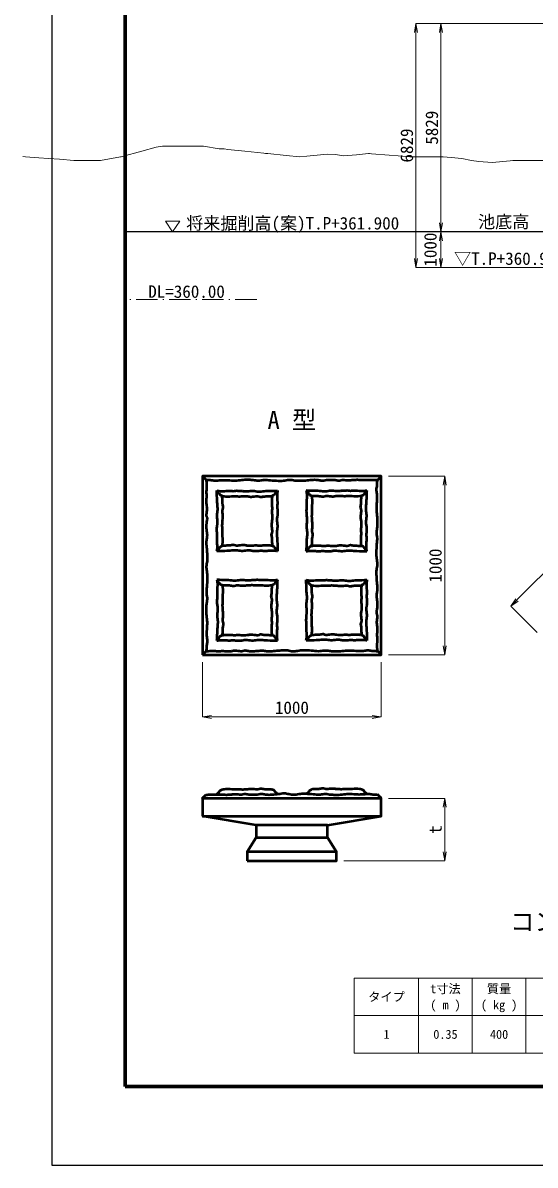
# Model space of a CAD drawing. Header units: millimetres. Extents: x 691041 to 859017, y -32657 to 158873.
# Drawn here: x 714321 to 728653, y -32657 to -670 of the extents above; entities that cross this region are included whole.
import ezdxf
from ezdxf.enums import TextEntityAlignment as Align

# ---------------------------------------------------------------- set-up
doc = ezdxf.new("R2010")
doc.units = ezdxf.units.MM
doc.header["$LTSCALE"] = 100
doc.header["$PDSIZE"] = 300
doc.linetypes.add('SXF_一点短鎖線', pattern=[9.25, 6, -1.5, 0.25, -1.5])
doc.layers.get('Defpoints').update_dxf_attribs({"color": 153})
for name, color, linetype, lineweight in [('D-BMK', 2, 'SXF_一点短鎖線', 13), ('D-BYP-STR2', 6, 'Continuous', 25), ('D-STR', 1, 'Continuous', 50), ('D-STR-DIM', 7, 'Continuous', 13), ('D-STR-HTXT', 7, 'Continuous', 13), ('D-STR-TXT', 7, 'Continuous', 13), ('D-TTL', 2, 'Continuous', 140)]:
    doc.layers.add(name, color=color, linetype=linetype, lineweight=lineweight)
doc.layers.add('D-WORK', color=11, linetype='Continuous', lineweight=25, plot=False)
doc.styles.add('MS ゴシック', font='MS Gothic.ttf')
doc.styles.add('ＭＳ ゴシック', font='MS Gothic.ttf')
doc.dimstyles.new('DIM-100-F', dxfattribs={"dimscale": 100, "dimtxt": 3.5, "dimasz": 2.5, "dimexe": 0, "dimexo": 2, "dimgap": 0.8, "dimtad": 1, "dimdec": 0, "dimzin": 0, "dimdsep": 46, "dimtxsty": 'MS ゴシック', "dimblk": 'OPEN', "dimcen": 0.1, "dimclrd": 256, "dimclre": 256, "dimclrt": 256, "dimaunit": 1, "dimadec": 4, "dimazin": 0, "dimtfac": 1, "dimtdec": 0, "dimtmove": 2, "dimatfit": 3, "dimldrblk": 'OPEN', "dimfxl": 1, "dimtolj": 1, "dimtzin": 0, "dimlwd": -1, "dimlwe": -1, "dimarcsym": 2})

# ---------------------------------------------------------------- blocks, each defined once
blk = doc.blocks.new('_Open')
at = {"color": 0, "linetype": 'ByBlock', "lineweight": -2}
for p, q in [((-1, 0.17), (0, 0)), ((-1, -0.17), (0, 0)), ((0, 0), (-1, 0))]:
    blk.add_line(p, q, dxfattribs=at)
blk = doc.blocks.new('*D2')
at = {"layer": 'D-STR-DIM', "transparency": 16777216}
for p, q in [((724548, -13368), (726123, -13368)), ((726123, -18118), (726123, -13618)), ((724548, -18368), (726123, -18368))]:
    blk.add_line(p, q, dxfattribs=at)
at = {"layer": 'Defpoints', "color": 0, "transparency": 16777216}
for p in [(724348, -13368), (726123, -13368), (724348, -18368)]:
    blk.add_point(p, dxfattribs=at)
at = {"layer": 'D-STR-DIM', "transparency": 16777216, "xscale": 250, "yscale": 250, "zscale": 250}
for p, rotation in [((726123, -13368), 90), ((726123, -18368), 270)]:
    blk.add_blockref('_Open', p, dxfattribs=dict(at, rotation=rotation))
at = {"layer": 'D-STR-DIM', "transparency": 16777216, "insert": (726043, -15868), "char_height": 350, "attachment_point": 8, "rotation": 90, "line_spacing_factor": 1.002718, "style": 'MS ゴシック'}
blk.add_mtext('\\A1;1000', dxfattribs=at)
blk = doc.blocks.new('*D3')
at = {"layer": 'D-STR-DIM', "transparency": 16777216}
for p, q in [((719348, -18568), (719348, -20106)), ((724348, -18568), (724348, -20106)), ((719598, -20106), (724098, -20106))]:
    blk.add_line(p, q, dxfattribs=at)
at = {"layer": 'Defpoints', "color": 0, "transparency": 16777216}
for p in [(719348, -18368), (724348, -18368), (724348, -20106)]:
    blk.add_point(p, dxfattribs=at)
at = {"layer": 'D-STR-DIM', "transparency": 16777216, "xscale": 250, "yscale": 250, "zscale": 250, "rotation": 180}
blk.add_blockref('_Open', (719348, -20106), dxfattribs=at)
at = {"layer": 'D-STR-DIM', "transparency": 16777216, "xscale": 250, "yscale": 250, "zscale": 250}
blk.add_blockref('_Open', (724348, -20106), dxfattribs=at)
at = {"layer": 'D-STR-DIM', "transparency": 16777216, "insert": (721848, -20026), "char_height": 350, "attachment_point": 8, "line_spacing_factor": 1.002718, "style": 'MS ゴシック'}
blk.add_mtext('\\A1;1000', dxfattribs=at)
blk = doc.blocks.new('*D10')
at = {"layer": 'D-STR-DIM', "transparency": 16777216}
for p, q in [((728145, -16830), (731327, -13648)), ((732242, -14209), (731504, -13472)), ((728706, -17745), (727969, -17007))]:
    blk.add_line(p, q, dxfattribs=at)
at = {"layer": 'Defpoints', "color": 0, "transparency": 16777216}
for p in [(731504, -13472), (732383, -14351), (728848, -17886)]:
    blk.add_point(p, dxfattribs=at)
at = {"layer": 'D-STR-DIM', "transparency": 16777216, "xscale": 250, "yscale": 250, "zscale": 250}
for p, rotation in [((731504, -13472), 45.00000000000236), ((727969, -17007), 225.0000000000024)]:
    blk.add_blockref('_Open', p, dxfattribs=dict(at, rotation=rotation))
at = {"layer": 'D-STR-DIM', "transparency": 16777216, "insert": (729680, -15183), "char_height": 350, "attachment_point": 8, "rotation": 45, "line_spacing_factor": 1.002718, "style": 'MS ゴシック'}
blk.add_mtext('\\A1;1000', dxfattribs=at)
blk = doc.blocks.new('*D12')
at = {"layer": 'D-STR-DIM', "transparency": 16777216}
for p, q in [((724548, -22386), (726123, -22386)), ((726123, -23886), (726123, -22636)), ((723298, -24136), (726123, -24136))]:
    blk.add_line(p, q, dxfattribs=at)
at = {"layer": 'Defpoints', "color": 0, "transparency": 16777216}
for p in [(724348, -22386), (726123, -22386), (723098, -24136)]:
    blk.add_point(p, dxfattribs=at)
at = {"layer": 'D-STR-DIM', "transparency": 16777216, "xscale": 250, "yscale": 250, "zscale": 250}
for p, rotation in [((726123, -22386), 90), ((726123, -24136), 270)]:
    blk.add_blockref('_Open', p, dxfattribs=dict(at, rotation=rotation))
at = {"layer": 'D-STR-DIM', "transparency": 16777216, "insert": (726043, -23261), "char_height": 350, "attachment_point": 8, "rotation": 90, "line_spacing_factor": 1.002718, "style": 'MS ゴシック'}
blk.add_mtext('\\A1;t', dxfattribs=at)
blk = doc.blocks.new('*D47')
at = {"layer": 'D-STR-DIM', "ltscale": 0.01, "transparency": 16777216}
for p, q in [((730066, -6520), (726019, -6520)), ((726019, -7270), (726019, -6770)), ((730066, -7520), (726019, -7520))]:
    blk.add_line(p, q, dxfattribs=at)
at = {"layer": 'Defpoints', "color": 0, "ltscale": 0.01, "transparency": 16777216}
for p in [(726019, -6520), (730266, -6520), (730266, -7520)]:
    blk.add_point(p, dxfattribs=at)
at = {"layer": 'D-STR-DIM', "ltscale": 0.01, "transparency": 16777216, "xscale": 250, "yscale": 250, "zscale": 250}
for p, rotation in [((726019, -6520), 90), ((726019, -7520), 270)]:
    blk.add_blockref('_Open', p, dxfattribs=dict(at, rotation=rotation))
at = {"layer": 'D-STR-DIM', "ltscale": 0.01, "transparency": 16777216, "insert": (725724, -7020), "char_height": 350, "attachment_point": 5, "rotation": 90, "style": 'MS ゴシック'}
blk.add_mtext('\\A1;1000', dxfattribs=at)
blk = doc.blocks.new('*D52')
at = {"layer": 'D-STR-DIM', "transparency": 16777216}
for p, q in [((754367, -691), (726019, -691)), ((726019, -6270), (726019, -941)), ((730066, -6520), (726019, -6520))]:
    blk.add_line(p, q, dxfattribs=at)
at = {"layer": 'Defpoints', "color": 0, "transparency": 16777216}
for p in [(726019, -691), (754567, -691), (730266, -6520)]:
    blk.add_point(p, dxfattribs=at)
at = {"layer": 'D-STR-DIM', "transparency": 16777216, "xscale": 250, "yscale": 250, "zscale": 250}
for p, rotation in [((726019, -691), 90), ((726019, -6520), 270)]:
    blk.add_blockref('_Open', p, dxfattribs=dict(at, rotation=rotation))
at = {"layer": 'D-STR-DIM', "transparency": 16777216, "insert": (725764, -3606), "char_height": 350, "attachment_point": 5, "rotation": 90, "style": 'MS ゴシック'}
blk.add_mtext('\\A1;5829', dxfattribs=at)
blk = doc.blocks.new('*D53')
at = {"layer": 'D-STR-DIM', "transparency": 16777216}
for p, q in [((754367, -691), (725319, -691)), ((725319, -7270), (725319, -941)), ((730066, -7520), (725319, -7520))]:
    blk.add_line(p, q, dxfattribs=at)
at = {"layer": 'Defpoints', "color": 0, "transparency": 16777216}
for p in [(725319, -691), (754567, -691), (730266, -7520)]:
    blk.add_point(p, dxfattribs=at)
at = {"layer": 'D-STR-DIM', "transparency": 16777216, "xscale": 250, "yscale": 250, "zscale": 250}
for p, rotation in [((725319, -691), 90), ((725319, -7520), 270)]:
    blk.add_blockref('_Open', p, dxfattribs=dict(at, rotation=rotation))
at = {"layer": 'D-STR-DIM', "transparency": 16777216, "insert": (725064, -4106), "char_height": 350, "attachment_point": 5, "rotation": 90, "style": 'MS ゴシック'}
blk.add_mtext('\\A1;6829', dxfattribs=at)

msp = doc.modelspace()

# ---------------------------------------------------------------- linework, layer by layer
at = {"layer": 'D-BMK', "linetype": 'SXF_一点短鎖線'}
msp.add_line((720862.6, -8420), (717185.7, -8420), dxfattribs=at)
at = {"layer": 'D-BYP-STR2'}
msp.add_line((734165.6, -6520), (717185.7, -6520), dxfattribs=at)
at = {"layer": 'D-STR'}
for p, q in [((719447.8, -13468.2, 2072502), (719347.8, -13368.2, 2072502)), ((724247.8, -13468.2, 2072502), (724347.8, -13368.2, 2072502)), ((719447.8, -18268.2, 2072502), (719347.8, -18368.2, 2072502)), ((719347.8, -18368.2, 2072502), (719347.8, -18368.2, 2072502)), ((724247.8, -18268.2, 2072502), (724347.8, -18368.2, 2072502)), ((720847.8, -23136.3, 2072502), (719347.8, -22886.3, 2072502)), ((722847.8, -23136.3, 2072502), (724347.8, -22886.3, 2072502)), ((720597.8, -23886.3, 2072502), (720847.8, -23486.3, 2072502)), ((723097.8, -23886.3, 2072502), (722847.8, -23486.3, 2072502))]:
    msp.add_line(p, q, dxfattribs=at)
for points in [[(719347.8, -18368.2), (724347.8, -18368.2), (724347.8, -13368.2), (719347.8, -13368.2)], [(719347.8, -22886.3), (724347.8, -22886.3), (724347.8, -22386.3), (719347.8, -22386.3)], [(720847.8, -23486.3), (722847.8, -23486.3), (722847.8, -23136.3), (720847.8, -23136.3)], [(720597.8, -24136.3), (723097.8, -24136.3), (723097.8, -23886.3), (720597.8, -23886.3)]]:
    msp.add_lwpolyline(points, close=True, dxfattribs=at)
for points in [[(724247.8, -13468.2, 2072502), (724194.4, -13474.8, 2072502), (723982.7, -13477.3, 2072502), (723875, -13473.7, 2072502), (723757, -13479.2, 2072502), (723686.2, -13470, 2072502), (723641.3, -13472.2, 2072502), (723550.3, -13474.9, 2072502), (723506.9, -13483.2, 2072502), (723396.4, -13487, 2072502), (723311.2, -13476.8, 2072502), (723251, -13473.1, 2072502), (723184.3, -13493.5, 2072502), (723082.4, -13482.4, 2072502), (722979.5, -13473.1, 2072502), (722815, -13480.8, 2072502), (722660.4, -13492.6, 2072502), (722562.3, -13476.3, 2072502), (722403.2, -13474.8, 2072502), (722226.3, -13492.6, 2072502), (722062.8, -13497.5, 2072502), (721930.5, -13491.2, 2072502), (721859.1, -13476.3, 2072502), (721726.7, -13479.2, 2072502), (721570.2, -13500.1, 2072502), (721470.4, -13500.1, 2072502), (721251.4, -13488.1, 2072502), (721060.7, -13477.7, 2072502), (721028.2, -13481.9, 2072502), (720941.9, -13495, 2072502), (720799.4, -13480.9, 2072502), (720676.3, -13470.6, 2072502), (720488.4, -13473.8, 2072502), (720306.9, -13491.8, 2072502), (720221.4, -13494.8, 2072502), (720004.9, -13481.3, 2072502), (719932.9, -13481.3, 2072502), (719841.4, -13484.3, 2072502), (719717.8, -13499.3, 2072502), (719608.9, -13482.8, 2072502), (719509.9, -13478.3, 2072502), (719447.8, -13468.2, 2072502)], [(719447.8, -13468.2, 2072502), (719454.4, -13521.6, 2072502), (719457, -13733.3, 2072502), (719453.3, -13841.1, 2072502), (719458.8, -13959, 2072502), (719449.6, -14029.9, 2072502), (719451.9, -14074.8, 2072502), (719454.6, -14165.7, 2072502), (719462.9, -14209.1, 2072502), (719466.6, -14319.6, 2072502), (719456.5, -14404.8, 2072502), (719452.8, -14465, 2072502), (719473.1, -14531.7, 2072502), (719462, -14633.7, 2072502), (719452.8, -14736.5, 2072502), (719460.4, -14901, 2072502), (719472.3, -15055.6, 2072502), (719456, -15153.7, 2072502), (719454.5, -15312.8, 2072502), (719472.3, -15489.7, 2072502), (719477.1, -15653.2, 2072502), (719470.8, -15785.5, 2072502), (719456, -15856.9, 2072502), (719458.9, -15989.3, 2072502), (719479.7, -16145.8, 2072502), (719479.7, -16245.6, 2072502), (719467.8, -16464.6, 2072502), (719457.4, -16655.3, 2072502), (719461.5, -16687.8, 2072502), (719474.6, -16774.1, 2072502), (719460.6, -16916.7, 2072502), (719450.3, -17039.7, 2072502), (719453.5, -17227.6, 2072502), (719471.5, -17409.1, 2072502), (719474.5, -17494.6, 2072502), (719460.9, -17711.2, 2072502), (719460.9, -17783.1, 2072502), (719463.9, -17874.6, 2072502), (719478.9, -17998.3, 2072502), (719462.4, -18107.1, 2072502), (719457.9, -18206.1, 2072502), (719447.8, -18268.2, 2072502)], [(724247.8, -18268.2, 2072502), (724241.3, -18214.8, 2072502), (724238.7, -18003.1, 2072502), (724242.4, -17895.3, 2072502), (724236.8, -17777.4, 2072502), (724246, -17706.5, 2072502), (724243.8, -17661.6, 2072502), (724241.1, -17570.7, 2072502), (724232.8, -17527.2, 2072502), (724229, -17416.8, 2072502), (724239.2, -17331.5, 2072502), (724242.9, -17271.3, 2072502), (724222.5, -17204.6, 2072502), (724233.7, -17102.7, 2072502), (724242.9, -16999.9, 2072502), (724235.3, -16835.4, 2072502), (724223.4, -16680.8, 2072502), (724239.7, -16582.6, 2072502), (724241.2, -16423.6, 2072502), (724223.4, -16246.7, 2072502), (724218.6, -16083.1, 2072502), (724224.9, -15950.8, 2072502), (724239.7, -15879.5, 2072502), (724236.8, -15747, 2072502), (724216, -15590.6, 2072502), (724216, -15490.8, 2072502), (724227.9, -15271.7, 2072502), (724238.3, -15081, 2072502), (724234.2, -15048.5, 2072502), (724221, -14962.2, 2072502), (724235.1, -14819.7, 2072502), (724245.4, -14696.6, 2072502), (724242.2, -14508.7, 2072502), (724224.2, -14327.2, 2072502), (724221.2, -14241.7, 2072502), (724234.7, -14025.2, 2072502), (724234.7, -13953.2, 2072502), (724231.7, -13861.7, 2072502), (724216.7, -13738.1, 2072502), (724233.2, -13629.2, 2072502), (724237.7, -13530.3, 2072502), (724247.8, -13468.2, 2072502)], [(719747.8, -13768.2, 2072502), (719801.2, -13777.2, 2072502), (720012.9, -13778.1, 2072502), (720120.7, -13773.7, 2072502), (720238.6, -13779.2, 2072502), (720309.5, -13770, 2072502), (720354.4, -13772.2, 2072502), (720445.3, -13774.9, 2072502), (720488.8, -13783.2, 2072502), (720599.2, -13787, 2072502), (720684.5, -13776.8, 2072502), (720760.4, -13773.1, 2072502), (720912.4, -13793.5, 2072502), (721073.1, -13782.4, 2072502), (721166.9, -13777.2, 2072502), (721447.8, -13768.2, 2072502)], [(719747.8, -15468.2, 2072502), (719756.9, -15414.8, 2072502), (719757.7, -15203.1, 2072502), (719753.3, -15095.3, 2072502), (719758.8, -14977.4, 2072502), (719749.6, -14906.5, 2072502), (719751.9, -14861.6, 2072502), (719754.6, -14770.7, 2072502), (719762.9, -14727.2, 2072502), (719766.6, -14616.8, 2072502), (719756.5, -14531.5, 2072502), (719752.8, -14455.6, 2072502), (719773.1, -14303.6, 2072502), (719762, -14142.9, 2072502), (719756.8, -14049.1, 2072502), (719747.8, -13768.2, 2072502)], [(719747.8, -13768.2, 2072502), (719772.1, -13815.5, 2072502), (719806.3, -13835.4, 2072502), (719826.8, -13872.4, 2072502), (719897.8, -13918.2, 2072502)], [(719897.8, -13918.2, 2072502), (719951.2, -13927.2, 2072502), (720162.9, -13928.1, 2072502), (720270.7, -13923.7, 2072502), (720388.6, -13929.2, 2072502), (720459.5, -13920, 2072502), (720504.4, -13922.2, 2072502), (720595.3, -13924.9, 2072502), (720638.8, -13933.2, 2072502), (720749.2, -13937, 2072502), (720834.5, -13926.8, 2072502), (720894.7, -13923.1, 2072502), (720961.4, -13943.5, 2072502), (721063.3, -13932.4, 2072502), (721166.1, -13927.2, 2072502), (721297.8, -13918.2, 2072502)], [(719897.8, -15318.2, 2072502), (719906.9, -15264.8, 2072502), (719907.7, -15053.1, 2072502), (719903.3, -14945.3, 2072502), (719908.8, -14827.4, 2072502), (719899.6, -14756.5, 2072502), (719901.9, -14711.6, 2072502), (719904.6, -14620.7, 2072502), (719912.9, -14577.2, 2072502), (719916.6, -14466.8, 2072502), (719906.5, -14381.5, 2072502), (719902.8, -14321.3, 2072502), (719923.1, -14254.6, 2072502), (719912, -14152.7, 2072502), (719906.8, -14049.9, 2072502), (719897.8, -13918.2, 2072502)], [(721297.8, -13918.2, 2072502), (721288.8, -13971.6, 2072502), (721288, -14183.3, 2072502), (721292.4, -14291.1, 2072502), (721286.8, -14409, 2072502), (721296, -14479.9, 2072502), (721293.8, -14524.8, 2072502), (721291.1, -14615.7, 2072502), (721282.8, -14659.1, 2072502), (721279, -14769.6, 2072502), (721289.2, -14854.8, 2072502), (721292.9, -14915, 2072502), (721272.5, -14981.7, 2072502), (721283.7, -15083.7, 2072502), (721288.9, -15186.5, 2072502), (721297.8, -15318.2, 2072502)], [(721447.8, -13768.2, 2072502), (721423.6, -13815.5, 2072502), (721389.3, -13835.4, 2072502), (721368.8, -13872.4, 2072502), (721297.8, -13918.2, 2072502)], [(721447.8, -13768.2, 2072502), (721438.8, -13821.6, 2072502), (721438, -14033.3, 2072502), (721442.4, -14141.1, 2072502), (721436.8, -14259, 2072502), (721446, -14329.9, 2072502), (721443.8, -14374.8, 2072502), (721441.1, -14465.7, 2072502), (721432.8, -14509.1, 2072502), (721429, -14619.6, 2072502), (721439.2, -14704.8, 2072502), (721442.9, -14780.8, 2072502), (721422.5, -14932.7, 2072502), (721433.7, -15093.4, 2072502), (721438.9, -15187.2, 2072502), (721447.8, -15468.2, 2072502)], [(723947.8, -13768.2, 2072502), (723894.4, -13777.2, 2072502), (723682.7, -13778.1, 2072502), (723575, -13773.7, 2072502), (723457, -13779.2, 2072502), (723386.2, -13770, 2072502), (723341.3, -13772.2, 2072502), (723250.3, -13774.9, 2072502), (723206.9, -13783.2, 2072502), (723096.4, -13787, 2072502), (723011.2, -13776.8, 2072502), (722935.2, -13773.1, 2072502), (722783.3, -13793.5, 2072502), (722622.6, -13782.4, 2072502), (722528.8, -13777.2, 2072502), (722247.8, -13768.2, 2072502)], [(722247.8, -13768.2, 2072502), (722256.9, -13821.6, 2072502), (722257.7, -14033.3, 2072502), (722253.3, -14141.1, 2072502), (722258.8, -14259, 2072502), (722249.6, -14329.9, 2072502), (722251.9, -14374.8, 2072502), (722254.6, -14465.7, 2072502), (722262.9, -14509.1, 2072502), (722266.6, -14619.6, 2072502), (722256.5, -14704.8, 2072502), (722252.8, -14780.8, 2072502), (722273.1, -14932.7, 2072502), (722262, -15093.4, 2072502), (722256.8, -15187.2, 2072502), (722247.8, -15468.2, 2072502)], [(722247.8, -13768.2, 2072502), (722272.1, -13815.5, 2072502), (722306.3, -13835.4, 2072502), (722326.8, -13872.4, 2072502), (722397.8, -13918.2, 2072502)], [(723797.8, -13918.2, 2072502), (723744.4, -13927.2, 2072502), (723532.7, -13928.1, 2072502), (723425, -13923.7, 2072502), (723307, -13929.2, 2072502), (723236.2, -13920, 2072502), (723191.3, -13922.2, 2072502), (723100.3, -13924.9, 2072502), (723056.9, -13933.2, 2072502), (722946.4, -13937, 2072502), (722861.2, -13926.8, 2072502), (722801, -13923.1, 2072502), (722734.3, -13943.5, 2072502), (722632.4, -13932.4, 2072502), (722529.5, -13927.2, 2072502), (722397.8, -13918.2, 2072502)], [(722397.8, -13918.2, 2072502), (722406.9, -13971.6, 2072502), (722407.7, -14183.3, 2072502), (722403.3, -14291.1, 2072502), (722408.8, -14409, 2072502), (722399.6, -14479.9, 2072502), (722401.9, -14524.8, 2072502), (722404.6, -14615.7, 2072502), (722412.9, -14659.1, 2072502), (722416.6, -14769.6, 2072502), (722406.5, -14854.8, 2072502), (722402.8, -14915, 2072502), (722423.1, -14981.7, 2072502), (722412, -15083.7, 2072502), (722406.8, -15186.5, 2072502), (722397.8, -15318.2, 2072502)], [(723797.8, -15318.2, 2072502), (723788.8, -15264.8, 2072502), (723788, -15053.1, 2072502), (723792.4, -14945.3, 2072502), (723786.8, -14827.4, 2072502), (723796, -14756.5, 2072502), (723793.8, -14711.6, 2072502), (723791.1, -14620.7, 2072502), (723782.8, -14577.2, 2072502), (723779, -14466.8, 2072502), (723789.2, -14381.5, 2072502), (723792.9, -14321.3, 2072502), (723772.5, -14254.6, 2072502), (723783.7, -14152.7, 2072502), (723788.9, -14049.9, 2072502), (723797.8, -13918.2, 2072502)], [(723947.8, -13768.2, 2072502), (723923.6, -13815.5, 2072502), (723889.3, -13835.4, 2072502), (723868.8, -13872.4, 2072502), (723797.8, -13918.2, 2072502)], [(723947.8, -15468.2, 2072502), (723938.8, -15414.8, 2072502), (723938, -15203.1, 2072502), (723942.4, -15095.3, 2072502), (723936.8, -14977.4, 2072502), (723946, -14906.5, 2072502), (723943.8, -14861.6, 2072502), (723941.1, -14770.7, 2072502), (723932.8, -14727.2, 2072502), (723929, -14616.8, 2072502), (723939.2, -14531.5, 2072502), (723942.9, -14455.6, 2072502), (723922.5, -14303.6, 2072502), (723933.7, -14142.9, 2072502), (723938.9, -14049.1, 2072502), (723947.8, -13768.2, 2072502)], [(719747.8, -15468.2, 2072502), (719772.1, -15420.8, 2072502), (719806.3, -15401, 2072502), (719826.8, -15364, 2072502), (719897.8, -15318.2, 2072502)], [(721297.8, -15318.2, 2072502), (721244.4, -15309.1, 2072502), (721032.7, -15308.3, 2072502), (720925, -15312.7, 2072502), (720807, -15307.2, 2072502), (720736.2, -15316.4, 2072502), (720691.3, -15314.2, 2072502), (720600.3, -15311.5, 2072502), (720556.9, -15303.1, 2072502), (720446.4, -15299.4, 2072502), (720361.2, -15309.6, 2072502), (720301, -15313.3, 2072502), (720234.3, -15292.9, 2072502), (720132.4, -15304, 2072502), (720029.5, -15309.2, 2072502), (719897.8, -15318.2, 2072502)], [(721447.8, -15468.2, 2072502), (721423.6, -15420.8, 2072502), (721389.3, -15401, 2072502), (721368.8, -15364, 2072502), (721297.8, -15318.2, 2072502)], [(722247.8, -15468.2, 2072502), (722272.1, -15420.8, 2072502), (722306.3, -15401, 2072502), (722326.8, -15364, 2072502), (722397.8, -15318.2, 2072502)], [(722397.8, -15318.2, 2072502), (722451.2, -15309.1, 2072502), (722662.9, -15308.3, 2072502), (722770.7, -15312.7, 2072502), (722888.6, -15307.2, 2072502), (722959.5, -15316.4, 2072502), (723004.4, -15314.2, 2072502), (723095.3, -15311.5, 2072502), (723138.8, -15303.1, 2072502), (723249.2, -15299.4, 2072502), (723334.5, -15309.6, 2072502), (723394.7, -15313.3, 2072502), (723461.4, -15292.9, 2072502), (723563.3, -15304, 2072502), (723666.1, -15309.2, 2072502), (723797.8, -15318.2, 2072502)], [(723947.8, -15468.2, 2072502), (723923.6, -15420.8, 2072502), (723889.3, -15401, 2072502), (723868.8, -15364, 2072502), (723797.8, -15318.2, 2072502)], [(721447.8, -15468.2, 2072502), (721394.4, -15459.1, 2072502), (721182.7, -15458.3, 2072502), (721075, -15462.7, 2072502), (720957, -15457.2, 2072502), (720886.2, -15466.4, 2072502), (720841.3, -15464.2, 2072502), (720750.3, -15461.5, 2072502), (720706.9, -15453.1, 2072502), (720596.4, -15449.4, 2072502), (720511.2, -15459.6, 2072502), (720435.2, -15463.3, 2072502), (720283.3, -15442.9, 2072502), (720122.6, -15454, 2072502), (720028.8, -15459.2, 2072502), (719747.8, -15468.2, 2072502)], [(722247.8, -15468.2, 2072502), (722301.2, -15459.1, 2072502), (722512.9, -15458.3, 2072502), (722620.7, -15462.7, 2072502), (722738.6, -15457.2, 2072502), (722809.5, -15466.4, 2072502), (722854.4, -15464.2, 2072502), (722945.3, -15461.5, 2072502), (722988.8, -15453.1, 2072502), (723099.2, -15449.4, 2072502), (723184.5, -15459.6, 2072502), (723260.4, -15463.3, 2072502), (723412.4, -15442.9, 2072502), (723573.1, -15454, 2072502), (723666.9, -15459.2, 2072502), (723947.8, -15468.2, 2072502)], [(721447.8, -16268.2, 2072502), (721394.4, -16277.2, 2072502), (721182.7, -16278.1, 2072502), (721075, -16273.7, 2072502), (720957, -16279.2, 2072502), (720886.2, -16270, 2072502), (720841.3, -16272.2, 2072502), (720750.3, -16274.9, 2072502), (720706.9, -16283.2, 2072502), (720596.4, -16287, 2072502), (720511.2, -16276.8, 2072502), (720435.2, -16273.1, 2072502), (720283.3, -16293.5, 2072502), (720122.6, -16282.4, 2072502), (720028.8, -16277.2, 2072502), (719747.8, -16268.2, 2072502)], [(719747.8, -16268.2, 2072502), (719756.9, -16321.6, 2072502), (719757.7, -16533.3, 2072502), (719753.3, -16641.1, 2072502), (719758.8, -16759, 2072502), (719749.6, -16829.9, 2072502), (719751.9, -16874.8, 2072502), (719754.6, -16965.7, 2072502), (719762.9, -17009.1, 2072502), (719766.6, -17119.6, 2072502), (719756.5, -17204.8, 2072502), (719752.8, -17280.8, 2072502), (719773.1, -17432.7, 2072502), (719762, -17593.4, 2072502), (719756.8, -17687.2, 2072502), (719747.8, -17968.2, 2072502)], [(719747.8, -16268.2, 2072502), (719772.1, -16315.5, 2072502), (719806.3, -16335.4, 2072502), (719826.8, -16372.4, 2072502), (719897.8, -16418.2, 2072502)], [(721447.8, -16268.2, 2072502), (721423.6, -16315.5, 2072502), (721389.3, -16335.4, 2072502), (721368.8, -16372.4, 2072502), (721297.8, -16418.2, 2072502)], [(721447.8, -17968.2, 2072502), (721438.8, -17914.8, 2072502), (721438, -17703.1, 2072502), (721442.4, -17595.3, 2072502), (721436.8, -17477.4, 2072502), (721446, -17406.5, 2072502), (721443.8, -17361.6, 2072502), (721441.1, -17270.7, 2072502), (721432.8, -17227.2, 2072502), (721429, -17116.8, 2072502), (721439.2, -17031.5, 2072502), (721442.9, -16955.6, 2072502), (721422.5, -16803.6, 2072502), (721433.7, -16642.9, 2072502), (721438.9, -16549.1, 2072502), (721447.8, -16268.2, 2072502)], [(722247.8, -16268.2, 2072502), (722301.2, -16277.2, 2072502), (722512.9, -16278.1, 2072502), (722620.7, -16273.7, 2072502), (722738.6, -16279.2, 2072502), (722809.5, -16270, 2072502), (722854.4, -16272.2, 2072502), (722945.3, -16274.9, 2072502), (722988.8, -16283.2, 2072502), (723099.2, -16287, 2072502), (723184.5, -16276.8, 2072502), (723260.4, -16273.1, 2072502), (723412.4, -16293.5, 2072502), (723573.1, -16282.4, 2072502), (723666.9, -16277.2, 2072502), (723947.8, -16268.2, 2072502)], [(722247.8, -17968.2, 2072502), (722256.9, -17914.8, 2072502), (722257.7, -17703.1, 2072502), (722253.3, -17595.3, 2072502), (722258.8, -17477.4, 2072502), (722249.6, -17406.5, 2072502), (722251.9, -17361.6, 2072502), (722254.6, -17270.7, 2072502), (722262.9, -17227.2, 2072502), (722266.6, -17116.8, 2072502), (722256.5, -17031.5, 2072502), (722252.8, -16955.6, 2072502), (722273.1, -16803.6, 2072502), (722262, -16642.9, 2072502), (722256.8, -16549.1, 2072502), (722247.8, -16268.2, 2072502)], [(722247.8, -16268.2, 2072502), (722272.1, -16315.5, 2072502), (722306.3, -16335.4, 2072502), (722326.8, -16372.4, 2072502), (722397.8, -16418.2, 2072502)], [(723947.8, -16268.2, 2072502), (723923.6, -16315.5, 2072502), (723889.3, -16335.4, 2072502), (723868.8, -16372.4, 2072502), (723797.8, -16418.2, 2072502)], [(723947.8, -16268.2, 2072502), (723938.8, -16321.6, 2072502), (723938, -16533.3, 2072502), (723942.4, -16641.1, 2072502), (723936.8, -16759, 2072502), (723946, -16829.9, 2072502), (723943.8, -16874.8, 2072502), (723941.1, -16965.7, 2072502), (723932.8, -17009.1, 2072502), (723929, -17119.6, 2072502), (723939.2, -17204.8, 2072502), (723942.9, -17280.8, 2072502), (723922.5, -17432.7, 2072502), (723933.7, -17593.4, 2072502), (723938.9, -17687.2, 2072502), (723947.8, -17968.2, 2072502)], [(721297.8, -16418.2, 2072502), (721244.4, -16427.2, 2072502), (721032.7, -16428.1, 2072502), (720925, -16423.7, 2072502), (720807, -16429.2, 2072502), (720736.2, -16420, 2072502), (720691.3, -16422.2, 2072502), (720600.3, -16424.9, 2072502), (720556.9, -16433.2, 2072502), (720446.4, -16437, 2072502), (720361.2, -16426.8, 2072502), (720301, -16423.1, 2072502), (720234.3, -16443.5, 2072502), (720132.4, -16432.4, 2072502), (720029.5, -16427.2, 2072502), (719897.8, -16418.2, 2072502)], [(719897.8, -16418.2, 2072502), (719906.9, -16471.6, 2072502), (719907.7, -16683.3, 2072502), (719903.3, -16791.1, 2072502), (719908.8, -16909, 2072502), (719899.6, -16979.9, 2072502), (719901.9, -17024.8, 2072502), (719904.6, -17115.7, 2072502), (719912.9, -17159.1, 2072502), (719916.6, -17269.6, 2072502), (719906.5, -17354.8, 2072502), (719902.8, -17415, 2072502), (719923.1, -17481.7, 2072502), (719912, -17583.7, 2072502), (719906.8, -17686.5, 2072502), (719897.8, -17818.2, 2072502)], [(721297.8, -17818.2, 2072502), (721288.8, -17764.8, 2072502), (721288, -17553.1, 2072502), (721292.4, -17445.3, 2072502), (721286.8, -17327.4, 2072502), (721296, -17256.5, 2072502), (721293.8, -17211.6, 2072502), (721291.1, -17120.7, 2072502), (721282.8, -17077.2, 2072502), (721279, -16966.8, 2072502), (721289.2, -16881.5, 2072502), (721292.9, -16821.3, 2072502), (721272.5, -16754.6, 2072502), (721283.7, -16652.7, 2072502), (721288.9, -16549.9, 2072502), (721297.8, -16418.2, 2072502)], [(722397.8, -16418.2, 2072502), (722451.2, -16427.2, 2072502), (722662.9, -16428.1, 2072502), (722770.7, -16423.7, 2072502), (722888.6, -16429.2, 2072502), (722959.5, -16420, 2072502), (723004.4, -16422.2, 2072502), (723095.3, -16424.9, 2072502), (723138.8, -16433.2, 2072502), (723249.2, -16437, 2072502), (723334.5, -16426.8, 2072502), (723394.7, -16423.1, 2072502), (723461.4, -16443.5, 2072502), (723563.3, -16432.4, 2072502), (723666.1, -16427.2, 2072502), (723797.8, -16418.2, 2072502)], [(722397.8, -17818.2, 2072502), (722406.9, -17764.8, 2072502), (722407.7, -17553.1, 2072502), (722403.3, -17445.3, 2072502), (722408.8, -17327.4, 2072502), (722399.6, -17256.5, 2072502), (722401.9, -17211.6, 2072502), (722404.6, -17120.7, 2072502), (722412.9, -17077.2, 2072502), (722416.6, -16966.8, 2072502), (722406.5, -16881.5, 2072502), (722402.8, -16821.3, 2072502), (722423.1, -16754.6, 2072502), (722412, -16652.7, 2072502), (722406.8, -16549.9, 2072502), (722397.8, -16418.2, 2072502)], [(723797.8, -16418.2, 2072502), (723788.8, -16471.6, 2072502), (723788, -16683.3, 2072502), (723792.4, -16791.1, 2072502), (723786.8, -16909, 2072502), (723796, -16979.9, 2072502), (723793.8, -17024.8, 2072502), (723791.1, -17115.7, 2072502), (723782.8, -17159.1, 2072502), (723779, -17269.6, 2072502), (723789.2, -17354.8, 2072502), (723792.9, -17415, 2072502), (723772.5, -17481.7, 2072502), (723783.7, -17583.7, 2072502), (723788.9, -17686.5, 2072502), (723797.8, -17818.2, 2072502)], [(719747.8, -17968.2, 2072502), (719772.1, -17920.8, 2072502), (719806.3, -17901, 2072502), (719826.8, -17864, 2072502), (719897.8, -17818.2, 2072502)], [(719897.8, -17818.2, 2072502), (719951.2, -17809.1, 2072502), (720162.9, -17808.3, 2072502), (720270.7, -17812.7, 2072502), (720388.6, -17807.2, 2072502), (720459.5, -17816.4, 2072502), (720504.4, -17814.2, 2072502), (720595.3, -17811.5, 2072502), (720638.8, -17803.1, 2072502), (720749.2, -17799.4, 2072502), (720834.5, -17809.6, 2072502), (720894.7, -17813.3, 2072502), (720961.4, -17792.9, 2072502), (721063.3, -17804, 2072502), (721166.1, -17809.2, 2072502), (721297.8, -17818.2, 2072502)], [(721447.8, -17968.2, 2072502), (721423.6, -17920.8, 2072502), (721389.3, -17901, 2072502), (721368.8, -17864, 2072502), (721297.8, -17818.2, 2072502)], [(722247.8, -17968.2, 2072502), (722272.1, -17920.8, 2072502), (722306.3, -17901, 2072502), (722326.8, -17864, 2072502), (722397.8, -17818.2, 2072502)], [(723797.8, -17818.2, 2072502), (723744.4, -17809.1, 2072502), (723532.7, -17808.3, 2072502), (723425, -17812.7, 2072502), (723307, -17807.2, 2072502), (723236.2, -17816.4, 2072502), (723191.3, -17814.2, 2072502), (723100.3, -17811.5, 2072502), (723056.9, -17803.1, 2072502), (722946.4, -17799.4, 2072502), (722861.2, -17809.6, 2072502), (722801, -17813.3, 2072502), (722734.3, -17792.9, 2072502), (722632.4, -17804, 2072502), (722529.5, -17809.2, 2072502), (722397.8, -17818.2, 2072502)], [(723947.8, -17968.2, 2072502), (723923.6, -17920.8, 2072502), (723889.3, -17901, 2072502), (723868.8, -17864, 2072502), (723797.8, -17818.2, 2072502)], [(719747.8, -17968.2, 2072502), (719801.2, -17959.1, 2072502), (720012.9, -17958.3, 2072502), (720120.7, -17962.7, 2072502), (720238.6, -17957.2, 2072502), (720309.5, -17966.4, 2072502), (720354.4, -17964.2, 2072502), (720445.3, -17961.5, 2072502), (720488.8, -17953.1, 2072502), (720599.2, -17949.4, 2072502), (720684.5, -17959.6, 2072502), (720760.4, -17963.3, 2072502), (720912.4, -17942.9, 2072502), (721073.1, -17954, 2072502), (721166.9, -17959.2, 2072502), (721447.8, -17968.2, 2072502)], [(723947.8, -17968.2, 2072502), (723894.4, -17959.1, 2072502), (723682.7, -17958.3, 2072502), (723575, -17962.7, 2072502), (723457, -17957.2, 2072502), (723386.2, -17966.4, 2072502), (723341.3, -17964.2, 2072502), (723250.3, -17961.5, 2072502), (723206.9, -17953.1, 2072502), (723096.4, -17949.4, 2072502), (723011.2, -17959.6, 2072502), (722935.2, -17963.3, 2072502), (722783.3, -17942.9, 2072502), (722622.6, -17954, 2072502), (722528.8, -17959.2, 2072502), (722247.8, -17968.2, 2072502)], [(719447.8, -18268.2, 2072502), (719501.2, -18261.6, 2072502), (719712.9, -18259, 2072502), (719820.7, -18262.7, 2072502), (719938.6, -18257.2, 2072502), (720009.5, -18266.4, 2072502), (720054.4, -18264.2, 2072502), (720145.3, -18261.5, 2072502), (720188.8, -18253.1, 2072502), (720299.2, -18249.4, 2072502), (720384.5, -18259.6, 2072502), (720444.7, -18263.3, 2072502), (720511.4, -18242.9, 2072502), (720613.3, -18254, 2072502), (720716.1, -18263.3, 2072502), (720880.6, -18255.6, 2072502), (721035.2, -18243.7, 2072502), (721133.4, -18260.1, 2072502), (721292.4, -18261.5, 2072502), (721469.3, -18243.7, 2072502), (721632.9, -18238.9, 2072502), (721765.2, -18245.2, 2072502), (721836.5, -18260.1, 2072502), (721969, -18257.2, 2072502), (722125.4, -18236.3, 2072502), (722225.3, -18236.3, 2072502), (722444.3, -18248.2, 2072502), (722635, -18258.6, 2072502), (722667.5, -18254.5, 2072502), (722753.8, -18241.4, 2072502), (722896.3, -18255.4, 2072502), (723019.4, -18265.7, 2072502), (723207.3, -18262.6, 2072502), (723388.8, -18244.6, 2072502), (723474.3, -18241.6, 2072502), (723690.8, -18255.1, 2072502), (723762.8, -18255.1, 2072502), (723854.3, -18252.1, 2072502), (723977.9, -18237.1, 2072502), (724086.8, -18253.6, 2072502), (724185.8, -18258.1, 2072502), (724247.8, -18268.2, 2072502)], [(719347.8, -22386.3, 2072502), (719372.1, -22348.8, 2072502), (719397.8, -22336.3, 2072502), (719413.9, -22314.5, 2072502), (719447.8, -22286.3, 2072502)], [(719447.8, -22286.3, 2072502), (719501.2, -22279.7, 2072502), (719712.9, -22277.1, 2072502), (719820.7, -22280.8, 2072502), (719938.6, -22275.3, 2072502), (720009.5, -22284.5, 2072502), (720054.4, -22282.2, 2072502), (720145.3, -22279.5, 2072502), (720188.8, -22271.2, 2072502), (720299.2, -22267.4, 2072502), (720384.5, -22277.6, 2072502), (720444.7, -22281.3, 2072502), (720511.4, -22261, 2072502), (720613.3, -22272.1, 2072502), (720716.1, -22281.3, 2072502), (720880.6, -22273.7, 2072502), (721035.2, -22261.8, 2072502), (721133.4, -22278.1, 2072502), (721292.4, -22279.6, 2072502), (721469.3, -22261.8, 2072502), (721632.9, -22242.5, 2072502), (721765.2, -22263.3, 2072502), (721836.5, -22278.1, 2072502), (721969, -22275.2, 2072502), (722125.4, -22254.4, 2072502), (722225.3, -22254.4, 2072502), (722444.3, -22266.3, 2072502), (722635, -22276.7, 2072502), (722667.5, -22272.6, 2072502), (722753.8, -22259.5, 2072502), (722896.3, -22273.5, 2072502), (723019.4, -22283.8, 2072502), (723207.3, -22280.6, 2072502), (723388.8, -22262.6, 2072502), (723474.3, -22259.6, 2072502), (723690.8, -22273.2, 2072502), (723762.8, -22273.2, 2072502), (723854.3, -22270.2, 2072502), (723977.9, -22255.2, 2072502), (724086.8, -22271.7, 2072502), (724185.8, -22276.2, 2072502), (724247.8, -22286.3, 2072502)], [(719749.8, -22279.4, 2072502), (719772.1, -22238.9, 2072502), (719806.3, -22219, 2072502), (719826.8, -22182.1, 2072502), (719897.8, -22136.3, 2072502)], [(719897.8, -22136.3, 2072502), (719951.2, -22127.2, 2072502), (720162.9, -22126.4, 2072502), (720270.7, -22130.8, 2072502), (720388.6, -22125.3, 2072502), (720459.5, -22134.5, 2072502), (720504.4, -22132.2, 2072502), (720595.3, -22129.5, 2072502), (720638.8, -22121.2, 2072502), (720749.2, -22117.4, 2072502), (720834.5, -22127.6, 2072502), (720894.7, -22131.3, 2072502), (720961.4, -22111, 2072502), (721063.3, -22122.1, 2072502), (721166.1, -22127.3, 2072502), (721297.8, -22136.3, 2072502)], [(721441.4, -22265.8, 2072502), (721423.6, -22238.9, 2072502), (721389.3, -22219, 2072502), (721368.8, -22182.1, 2072502), (721297.8, -22136.3, 2072502)], [(722258.8, -22255.5, 2072502), (722272.1, -22238.9, 2072502), (722306.3, -22219, 2072502), (722326.8, -22182.1, 2072502), (722397.8, -22136.3, 2072502)], [(723797.8, -22136.3, 2072502), (723744.4, -22127.2, 2072502), (723532.7, -22126.4, 2072502), (723425, -22130.8, 2072502), (723307, -22125.3, 2072502), (723236.2, -22134.5, 2072502), (723191.3, -22132.2, 2072502), (723100.3, -22129.5, 2072502), (723056.9, -22121.2, 2072502), (722946.4, -22117.4, 2072502), (722861.2, -22127.6, 2072502), (722801, -22131.3, 2072502), (722734.3, -22111, 2072502), (722632.4, -22122.1, 2072502), (722529.5, -22127.3, 2072502), (722397.8, -22136.3, 2072502)], [(723937.8, -22257.3, 2072502), (723923.6, -22238.9, 2072502), (723889.3, -22219, 2072502), (723868.8, -22182.1, 2072502), (723797.8, -22136.3, 2072502)], [(724347.8, -22386.3, 2072502), (724323.6, -22348.8, 2072502), (724297.8, -22336.3, 2072502), (724281.8, -22314.5, 2072502), (724247.8, -22286.3, 2072502)]]:
    msp.add_spline(points, degree=3, dxfattribs=at)
at = {"layer": 'D-STR-HTXT'}
for p, q in [((718709.6, -6220), (718309.6, -6220)), ((718509.6, -6520), (718309.6, -6220)), ((718509.6, -6520), (718709.6, -6220))]:
    msp.add_line(p, q, dxfattribs=at)
at = {"layer": 'D-STR-TXT'}
for p, q in [((741172.3, -27418.8, 2072502), (723594.4, -27418.8, 2072502)), ((723594.4, -27418.8, 2072502), (723594.4, -29518.8, 2072502)), ((725394.4, -27418.8, 2072502), (725394.4, -29518.8, 2072502)), ((726894.4, -27418.8, 2072502), (726894.4, -29518.8, 2072502)), ((728394.4, -27418.8, 2072502), (728394.4, -29518.8, 2072502)), ((741172.3, -28468.8, 2072502), (723594.4, -28468.8, 2072502)), ((741172.3, -29518.8, 2072502), (723594.4, -29518.8, 2072502))]:
    msp.add_line(p, q, dxfattribs=at)
at = {"layer": 'D-TTL'}
for p, q in [((717185.7, 24543), (717185.7, -30457)), ((717185.7, -30457), (797185.7, -30457))]:
    msp.add_line(p, q, dxfattribs=at)
at = {"layer": 'Defpoints', "color": 1}
for p, q in [((715135.7, 26743), (715135.7, -32657)), ((715135.7, -32657), (799235.7, -32657))]:
    msp.add_line(p, q, dxfattribs=at)
at = {"layer": 'Defpoints', "linetype": 'Continuous', "lineweight": 13}
msp.add_lwpolyline([(729088.6, -4520.7), (728606.3, -4520.7), (728085.3, -4520.7), (728029.5, -4520.7), (727954.1, -4533.8), (727452.8, -4583.7), (727082, -4556.4), (726876.1, -4520.7), (726597.7, -4472.4), (726299.4, -4442.7), (726078.7, -4420.7), (725722.7, -4420.7), (725241.3, -4420.7), (725146, -4420.7), (725075.4, -4408.4), (724569.2, -4371.1), (724072.1, -4334.5), (724021.6, -4330.8), (723992.5, -4328.6), (723655.3, -4362.2), (723415.8, -4386.1), (723289.1, -4398.7), (723068.8, -4360.5), (722839.1, -4343.6), (722556.7, -4371.7), (722262.4, -4401.1), (722065.5, -4420.7), (721685.7, -4382.8), (721172.2, -4331.6), (721108.9, -4325.3), (721062.1, -4320.7), (720532.2, -4267.9), (720058.8, -4220.7), (719955.5, -4200.1), (719815.8, -4196.5), (719378.8, -4120.7), (719055.5, -4120.7), (718802.1, -4120.7), (718459.4, -4120.7), (718225.3, -4120.7), (718052.2, -4150.7), (717648.6, -4260.9), (717103, -4409.9), (717071.9, -4418.4), (717048.9, -4424.7), (716495.2, -4520.7), (716045.6, -4520.7), (715918.5, -4520.7), (715746.6, -4520.7), (715341.8, -4490.8), (715042.3, -4468.8), (714765, -4448.3), (714390.3, -4420.7), (714321, -4415.6)], dxfattribs=at)

# ---------------------------------------------------------------- texts
at = {"layer": 'D-STR-TXT', "color": 7, "style": 'ＭＳ ゴシック'}
for s, p in [('将来掘削高(案)T.P+361.900', (718891.1, -6456.6)), ('DL=360.00', (717829, -8370))]:
    msp.add_text(s, height=350, dxfattribs=at).set_placement(p)
at = {"layer": 'D-STR-TXT', "style": 'MS ゴシック'}
msp.add_text('▽T.P+360.900', height=350, dxfattribs=at).set_placement((726385.2, -7446.8))
at = {"layer": 'D-STR-TXT', "style": 'ＭＳ ゴシック'}
for s, p in [('A 型', (721847.8, -12190.1)), ('コンクリートブロック規格表', (732383.4, -26240.7))]:
    msp.add_text(s, height=500, dxfattribs=at).set_placement(p, align=Align.BOTTOM_CENTER)
for s, p in [('タイプ', (724494.4, -27943.8, 2072502)), ('t寸法', (726144.4, -27717.2, 2072502)), ('質量', (727644.4, -27717.2, 2072502)), ('( m )', (726144.4, -28167.2, 2072502)), ('( kg )', (727644.4, -28167.2, 2072502)), ('1', (724494.4, -28993.8, 2072502)), ('0.35', (726144.4, -28993.8, 2072502)), ('400', (727644.4, -28993.8, 2072502))]:
    msp.add_text(s, height=250, dxfattribs=at).set_placement(p, align=Align.MIDDLE_CENTER)
at = {"layer": 'D-WORK', "style": 'ＭＳ ゴシック'}
msp.add_text('池底高', height=350, dxfattribs=at).set_placement((727773.4, -6520), align=Align.BOTTOM_CENTER)
msp.add_text('池底高', height=350, dxfattribs=at).set_placement((727773.4, -6520), align=Align.BOTTOM_CENTER)

# ---------------------------------------------------------------- dimensions: what is measured, and where the dimension line sits
at = {"layer": 'D-STR-DIM'}
for base, p1, picture, middle in [((725318.7, -691.2), (730265.6, -7520), '*D53', (725063.7, -4105.6)), ((726018.7, -691.2), (730265.7, -6520), '*D52', (725763.7, -3605.6))]:
    dim = msp.add_linear_dim(base=base, p1=p1, p2=(754566.5, -691.2), angle=90, dimstyle='DIM-100-F', dxfattribs=at)
    dim.commit()
    dim.dimension.update_dxf_attribs({"geometry": picture, "text_midpoint": middle})
at = {"layer": 'D-STR-DIM', "ltscale": 0.01}
dim = msp.add_linear_dim(base=(726018.7, -6520), p1=(730265.6, -7520), p2=(730265.7, -6520), angle=90, dimstyle='DIM-100-F', dxfattribs=at)
dim.commit()
dim.dimension.update_dxf_attribs({"geometry": '*D47', "text_midpoint": (725723.7, -7020)})
at = {"layer": 'D-STR-DIM'}
for p1, p2, distance, picture, middle in [((724347.8, -18368.2), (724347.8, -13368.2), -1775, '*D2', (725867.8, -15868.2)), ((728847.8, -17886.3), (732383.4, -14350.7), 1243.4, '*D10', (729556.1, -15059)), ((719347.8, -18368.2), (724347.8, -18368.2), -1738.2, '*D3', (721847.8, -19851.4))]:
    dim = msp.add_aligned_dim(p1=p1, p2=p2, distance=distance, dimstyle='DIM-100-F', override={"dimlfac": 0.2}, dxfattribs=at)
    dim.commit()
    dim.dimension.update_dxf_attribs({"geometry": picture, "text_midpoint": middle})
dim = msp.add_linear_dim(base=(726122.8, -22386.3), p1=(723097.8, -24136.3), p2=(724347.8, -22386.3), angle=90, text='t', dimstyle='DIM-100-F', override={"dimlfac": 0.2}, dxfattribs=at)
dim.commit()
dim.dimension.update_dxf_attribs({"geometry": '*D12', "text_midpoint": (725867.8, -23261.3)})

doc.saveas('drawing.dxf')
